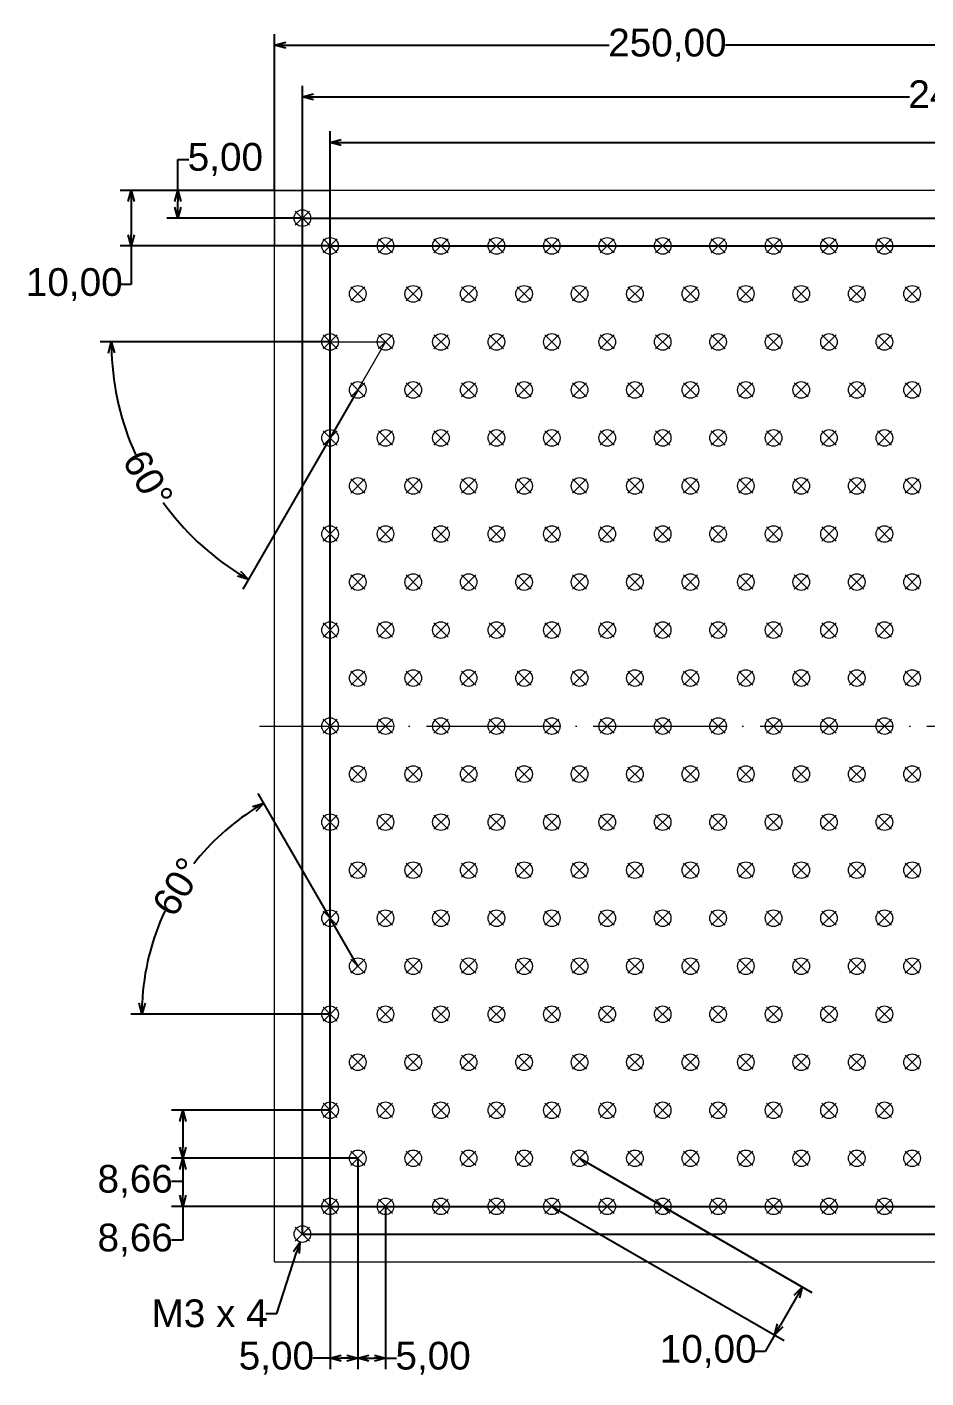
# Model space of a CAD drawing. Header units: millimetres. Extents: x -45 to 708, y -22 to 223.
# Drawn here: x -44.7 to 117.5, y -21 to 222.7 of the extents above; entities that cross this region are included whole.
import ezdxf

# ---------------------------------------------------------------- set-up
doc = ezdxf.new("R2010")
doc.units = ezdxf.units.MM
doc.header["$MEASUREMENT"] = 0
doc.linetypes.add('ACAD_ISO04W100', pattern=[30, 24, -3, 0, -3])
doc.layers.get('0').update_dxf_attribs({"lineweight": 9, "plot": 0})
doc.layers.get('Defpoints').update_dxf_attribs({"color": 255, "lineweight": 9})
for name, color, linetype, lineweight in [('dimn', 255, 'Continuous', 9), ('solid', 7, 'Continuous', 20), ('symmetric', 7, 'ACAD_ISO04W100', 9)]:
    doc.layers.add(name, color=color, linetype=linetype, lineweight=lineweight)
doc.styles.add('Annotative', font='arial.ttf')
doc.dimstyles.new('working', dxfattribs={"dimscale": 0, "dimtxt": 5, "dimasz": 2, "dimexe": 2, "dimexo": 0, "dimgap": 0.09, "dimtad": 0, "dimtoh": 1, "dimzin": 0, "dimtxsty": 'Annotative', "dimblk": 'OPEN30', "dimcen": 0, "dimclrd": 256, "dimclre": 256, "dimadec": 0, "dimazin": 0, "dimtfac": 1, "dimtofl": 0, "dimtmove": 0, "dimatfit": 3, "dimfxl": 1, "dimtolj": 1, "dimtzin": 0, "dimarcsym": 0})

# ---------------------------------------------------------------- blocks, each defined once
blk = doc.blocks.new('_Open30')
at = {"color": 0, "linetype": 'ByBlock', "lineweight": -2}
for p, q in [((-1, 0.27), (0, 0)), ((0, 0), (-1, -0.27)), ((0, 0), (-1, 0))]:
    blk.add_line(p, q, dxfattribs=at)
blk = doc.blocks.new('*D2')
at = {"layer": 'Defpoints', "color": 0, "transparency": 16777216}
for p in [(250, 219.39), (0, 193.21), (250, 193.21)]:
    blk.add_point(p, dxfattribs=at)
at = {"layer": 'dimn', "lineweight": -2, "transparency": 16777216}
for p, q in [((0, 193.21), (0, 221.39)), ((2, 219.39), (60.35, 219.39)), ((248, 219.39), (81.35, 219.39)), ((250, 193.21), (250, 221.39))]:
    blk.add_line(p, q, dxfattribs=at)
at = {"layer": 'dimn', "lineweight": -2, "transparency": 16777216, "xscale": 2, "yscale": 2, "zscale": 2, "rotation": 180}
blk.add_blockref('_Open30', (0, 219.39), dxfattribs=at)
at = {"layer": 'dimn', "lineweight": -2, "transparency": 16777216, "xscale": 2, "yscale": 2, "zscale": 2}
blk.add_blockref('_Open30', (250, 219.39), dxfattribs=at)
at = {"layer": 'dimn', "color": 0, "transparency": 16777216, "insert": (70.85, 219.39), "char_height": 5, "attachment_point": 5, "style": 'Annotative'}
blk.add_mtext('\\A1;250,00', dxfattribs=at)
blk = doc.blocks.new('*D3')
at = {"layer": 'Defpoints', "color": 0, "transparency": 16777216}
for p in [(245, 210.09), (5, 5), (245, 5)]:
    blk.add_point(p, dxfattribs=at)
at = {"layer": 'dimn', "lineweight": -2, "transparency": 16777216}
for p, q in [((5, 5), (5, 212.09)), ((245, 5), (245, 212.09)), ((7, 210.09), (114.5, 210.09)), ((243, 210.09), (135.5, 210.09))]:
    blk.add_line(p, q, dxfattribs=at)
at = {"layer": 'dimn', "lineweight": -2, "transparency": 16777216, "xscale": 2, "yscale": 2, "zscale": 2, "rotation": 180}
blk.add_blockref('_Open30', (5, 210.09), dxfattribs=at)
at = {"layer": 'dimn', "lineweight": -2, "transparency": 16777216, "xscale": 2, "yscale": 2, "zscale": 2}
blk.add_blockref('_Open30', (245, 210.09), dxfattribs=at)
at = {"layer": 'dimn', "color": 0, "transparency": 16777216, "insert": (125, 210.09), "char_height": 5, "attachment_point": 5, "style": 'Annotative'}
blk.add_mtext('\\A1;240,00', dxfattribs=at)
blk = doc.blocks.new('*D4')
at = {"layer": 'Defpoints', "color": 0, "transparency": 16777216}
for p in [(240, 201.87), (10, 10), (240, 10)]:
    blk.add_point(p, dxfattribs=at)
at = {"layer": 'dimn', "lineweight": -2, "transparency": 16777216}
for p, q in [((10, 10), (10, 203.87)), ((240, 10), (240, 203.87)), ((12, 201.87), (161.89, 201.87)), ((238, 201.87), (182.9, 201.87))]:
    blk.add_line(p, q, dxfattribs=at)
at = {"layer": 'dimn', "lineweight": -2, "transparency": 16777216, "xscale": 2, "yscale": 2, "zscale": 2, "rotation": 180}
blk.add_blockref('_Open30', (10, 201.87), dxfattribs=at)
at = {"layer": 'dimn', "lineweight": -2, "transparency": 16777216, "xscale": 2, "yscale": 2, "zscale": 2}
blk.add_blockref('_Open30', (240, 201.87), dxfattribs=at)
at = {"layer": 'dimn', "color": 0, "transparency": 16777216, "insert": (172.39, 201.87), "char_height": 5, "attachment_point": 5, "style": 'Annotative'}
blk.add_mtext('\\A1;230,00', dxfattribs=at)
blk = doc.blocks.new('*D6')
at = {"layer": 'Defpoints', "color": 0, "transparency": 16777216}
for p in [(5, 188.21), (5, 5), (268.99, 5)]:
    blk.add_point(p, dxfattribs=at)
at = {"layer": 'dimn', "lineweight": -2, "transparency": 16777216}
for p, q in [((5, 188.21), (270.99, 188.21)), ((268.99, 186.21), (268.99, 106.35)), ((268.99, 7), (268.99, 86.85)), ((5, 5), (270.99, 5))]:
    blk.add_line(p, q, dxfattribs=at)
at = {"layer": 'dimn', "lineweight": -2, "transparency": 16777216, "xscale": 2, "yscale": 2, "zscale": 2}
for p, rotation in [((268.99, 188.21), 90), ((268.99, 5), 270)]:
    blk.add_blockref('_Open30', p, dxfattribs=dict(at, rotation=rotation))
at = {"layer": 'dimn', "color": 0, "transparency": 16777216, "insert": (268.99, 96.6), "char_height": 5, "attachment_point": 5, "rotation": 90, "style": 'Annotative'}
blk.add_mtext('\\A1;183,21', dxfattribs=at)
blk = doc.blocks.new('*D7')
at = {"layer": 'Defpoints', "color": 0, "transparency": 16777216}
for p in [(10, 183.21), (10, 10), (258.62, 10)]:
    blk.add_point(p, dxfattribs=at)
at = {"layer": 'dimn', "lineweight": -2, "transparency": 16777216}
for p, q in [((10, 183.21), (260.62, 183.21)), ((258.62, 181.21), (258.62, 61.23)), ((258.62, 12), (258.62, 41.73)), ((10, 10), (260.62, 10))]:
    blk.add_line(p, q, dxfattribs=at)
at = {"layer": 'dimn', "lineweight": -2, "transparency": 16777216, "xscale": 2, "yscale": 2, "zscale": 2}
for p, rotation in [((258.62, 183.21), 90), ((258.62, 10), 270)]:
    blk.add_blockref('_Open30', p, dxfattribs=dict(at, rotation=rotation))
at = {"layer": 'dimn', "color": 0, "transparency": 16777216, "insert": (258.62, 51.48), "char_height": 5, "attachment_point": 5, "rotation": 90, "style": 'Annotative'}
blk.add_mtext('\\A1;173,21', dxfattribs=at)
blk = doc.blocks.new('*D8')
at = {"layer": 'Defpoints', "color": 0, "transparency": 16777216}
for p in [(15, 18.66), (10, 10), (15, -17.39)]:
    blk.add_point(p, dxfattribs=at)
at = {"layer": 'dimn', "lineweight": -2, "transparency": 16777216}
for p, q in [((15, 18.66), (15, -19.39)), ((10, 10), (10, -19.39)), ((10, -17.39), (6.89, -17.39)), ((13, -17.39), (12, -17.39))]:
    blk.add_line(p, q, dxfattribs=at)
at = {"layer": 'dimn', "lineweight": -2, "transparency": 16777216, "xscale": 2, "yscale": 2, "zscale": 2, "rotation": 180}
blk.add_blockref('_Open30', (10, -17.39), dxfattribs=at)
at = {"layer": 'dimn', "lineweight": -2, "transparency": 16777216, "xscale": 2, "yscale": 2, "zscale": 2}
blk.add_blockref('_Open30', (15, -17.39), dxfattribs=at)
at = {"layer": 'dimn', "color": 0, "transparency": 16777216, "insert": (0.31, -17.39), "char_height": 5, "attachment_point": 5, "style": 'Annotative'}
blk.add_mtext('\\A1;5,00', dxfattribs=at)
blk = doc.blocks.new('*D9')
at = {"layer": 'Defpoints', "color": 0, "transparency": 16777216}
for p in [(10, 27.32), (-16.58, 18.66), (15, 18.66)]:
    blk.add_point(p, dxfattribs=at)
at = {"layer": 'dimn', "lineweight": -2, "transparency": 16777216}
for p, q in [((10, 27.32), (-18.58, 27.32)), ((-16.58, 25.32), (-16.58, 20.66)), ((15, 18.66), (-18.58, 18.66)), ((-16.58, 18.66), (-16.58, 14.51)), ((-16.58, 14.51), (-18.58, 14.51))]:
    blk.add_line(p, q, dxfattribs=at)
at = {"layer": 'dimn', "lineweight": -2, "transparency": 16777216, "xscale": 2, "yscale": 2, "zscale": 2}
for p, rotation in [((-16.58, 27.32), 90), ((-16.58, 18.66), 270)]:
    blk.add_blockref('_Open30', p, dxfattribs=dict(at, rotation=rotation))
at = {"layer": 'dimn', "color": 0, "transparency": 16777216, "insert": (-25.16, 14.51), "char_height": 5, "attachment_point": 5, "style": 'Annotative'}
blk.add_mtext('\\A1;8,66', dxfattribs=at)
blk = doc.blocks.new('*D10')
at = {"layer": 'Defpoints', "color": 0, "transparency": 16777216}
for p in [(15, 18.66), (-16.58, 10), (10, 10)]:
    blk.add_point(p, dxfattribs=at)
at = {"layer": 'dimn', "lineweight": -2, "transparency": 16777216}
for p, q in [((15, 18.66), (-18.58, 18.66)), ((-16.58, 16.66), (-16.58, 12)), ((10, 10), (-18.58, 10)), ((-16.58, 10), (-16.58, 3.92)), ((-16.58, 3.92), (-18.58, 3.92))]:
    blk.add_line(p, q, dxfattribs=at)
at = {"layer": 'dimn', "lineweight": -2, "transparency": 16777216, "xscale": 2, "yscale": 2, "zscale": 2}
for p, rotation in [((-16.58, 18.66), 90), ((-16.58, 10), 270)]:
    blk.add_blockref('_Open30', p, dxfattribs=dict(at, rotation=rotation))
at = {"layer": 'dimn', "color": 0, "transparency": 16777216, "insert": (-25.16, 3.92), "char_height": 5, "attachment_point": 5, "style": 'Annotative'}
blk.add_mtext('\\A1;8,66', dxfattribs=at)
blk = doc.blocks.new('*D11')
at = {"layer": 'Defpoints', "color": 0, "transparency": 16777216}
for p in [(0, 193.21), (-17.47, 188.21), (5, 188.21)]:
    blk.add_point(p, dxfattribs=at)
at = {"layer": 'dimn', "lineweight": -2, "transparency": 16777216}
for p, q in [((-17.47, 193.21), (-17.47, 198.79)), ((-17.47, 198.79), (-15.47, 198.79)), ((0, 193.21), (-19.47, 193.21)), ((-17.47, 190.21), (-17.47, 191.21)), ((5, 188.21), (-19.47, 188.21))]:
    blk.add_line(p, q, dxfattribs=at)
at = {"layer": 'dimn', "lineweight": -2, "transparency": 16777216, "xscale": 2, "yscale": 2, "zscale": 2}
for p, rotation in [((-17.47, 193.21), 90), ((-17.47, 188.21), 270)]:
    blk.add_blockref('_Open30', p, dxfattribs=dict(at, rotation=rotation))
at = {"layer": 'dimn', "color": 0, "transparency": 16777216, "insert": (-8.89, 198.79), "char_height": 5, "attachment_point": 5, "style": 'Annotative'}
blk.add_mtext('\\A1;5,00', dxfattribs=at)
blk = doc.blocks.new('*D12')
at = {"layer": 'Defpoints', "color": 0, "transparency": 16777216}
for p in [(0, 193.21), (-25.87, 183.21), (10, 183.21)]:
    blk.add_point(p, dxfattribs=at)
at = {"layer": 'dimn', "lineweight": -2, "transparency": 16777216}
for p, q in [((0, 193.21), (-27.87, 193.21)), ((-25.87, 191.21), (-25.87, 185.21)), ((10, 183.21), (-27.87, 183.21)), ((-25.87, 183.21), (-25.87, 176.22)), ((-25.87, 176.22), (-27.87, 176.22))]:
    blk.add_line(p, q, dxfattribs=at)
at = {"layer": 'dimn', "lineweight": -2, "transparency": 16777216, "xscale": 2, "yscale": 2, "zscale": 2}
for p, rotation in [((-25.87, 193.21), 90), ((-25.87, 183.21), 270)]:
    blk.add_blockref('_Open30', p, dxfattribs=dict(at, rotation=rotation))
at = {"layer": 'dimn', "color": 0, "transparency": 16777216, "insert": (-36.15, 176.22), "char_height": 5, "attachment_point": 5, "style": 'Annotative'}
blk.add_mtext('\\A1;10,00', dxfattribs=at)
blk = doc.blocks.new('*D15')
at = {"layer": 'Defpoints', "color": 0, "transparency": 16777216}
for p in [(10, 165.88), (20, 165.88), (15, 157.22), (-26.49, 148.96)]:
    blk.add_point(p, dxfattribs=at)
at = {"layer": 'dimn', "lineweight": -2, "transparency": 16777216}
for p, q in [((10, 165.88), (-31.47, 165.88)), ((15, 157.22), (-5.74, 121.31))]:
    blk.add_line(p, q, dxfattribs=at)
for start, end in [(182.3164, 204.1901), (215.8099, 237.6836)]:
    blk.add_arc((20, 165.88), 49.47, start, end, dxfattribs=at)
at = {"layer": 'dimn', "lineweight": -2, "transparency": 16777216, "xscale": 2, "yscale": 2, "zscale": 2}
for p, rotation in [((-29.47, 165.88), 91.15817771114187), ((-4.74, 123.04), 328.8418222888679)]:
    blk.add_blockref('_Open30', p, dxfattribs=dict(at, rotation=rotation))
at = {"layer": 'dimn', "color": 0, "transparency": 16777216, "insert": (-22.85, 141.15), "char_height": 5, "attachment_point": 5, "rotation": 300, "style": 'Annotative'}
blk.add_mtext('\\A1;60°', dxfattribs=at)
blk = doc.blocks.new('*D17')
at = {"layer": 'Defpoints', "color": 0, "transparency": 16777216}
for p in [(5.46, 6.43), (4.54, 3.57)]:
    blk.add_point(p, dxfattribs=at)
at = {"layer": 'dimn', "lineweight": -2, "transparency": 16777216}
for p, q in [((0.41, -9.32), (3.93, 1.67)), ((-1.59, -9.32), (0.41, -9.32))]:
    blk.add_line(p, q, dxfattribs=at)
at = {"layer": 'dimn', "lineweight": -2, "transparency": 16777216, "xscale": 2, "yscale": 2, "zscale": 2, "rotation": 72.24500581941503}
blk.add_blockref('_Open30', (4.54, 3.57), dxfattribs=at)
at = {"layer": 'dimn', "color": 0, "transparency": 16777216, "insert": (-11.73, -9.32), "char_height": 5, "attachment_point": 5, "style": 'Annotative'}
blk.add_mtext('\\A1;M3 x 4', dxfattribs=at)
blk = doc.blocks.new('*D18')
at = {"layer": 'Defpoints', "color": 0, "transparency": 16777216}
for p in [(15, 18.66), (20, 10), (20, -17.39)]:
    blk.add_point(p, dxfattribs=at)
at = {"layer": 'dimn', "lineweight": -2, "transparency": 16777216}
for p, q in [((15, 18.66), (15, -19.39)), ((20, 10), (20, -19.39)), ((17, -17.39), (18, -17.39)), ((20, -17.39), (22, -17.39))]:
    blk.add_line(p, q, dxfattribs=at)
at = {"layer": 'dimn', "lineweight": -2, "transparency": 16777216, "xscale": 2, "yscale": 2, "zscale": 2, "rotation": 180}
blk.add_blockref('_Open30', (15, -17.39), dxfattribs=at)
at = {"layer": 'dimn', "lineweight": -2, "transparency": 16777216, "xscale": 2, "yscale": 2, "zscale": 2}
blk.add_blockref('_Open30', (20, -17.39), dxfattribs=at)
at = {"layer": 'dimn', "color": 0, "transparency": 16777216, "insert": (28.58, -17.39), "char_height": 5, "attachment_point": 5, "style": 'Annotative'}
blk.add_mtext('\\A1;5,00', dxfattribs=at)
blk = doc.blocks.new('*D19')
at = {"layer": 'Defpoints', "color": 0, "transparency": 16777216}
for p in [(55, 18.66), (50, 10), (95.19, -4.55)]:
    blk.add_point(p, dxfattribs=at)
at = {"layer": 'dimn', "lineweight": -2, "transparency": 16777216}
for p, q in [((55, 18.66), (96.93, -5.55)), ((50, 10), (91.93, -14.21)), ((94.19, -6.28), (91.19, -11.47)), ((90.19, -13.21), (88.49, -16.16)), ((88.49, -16.16), (86.49, -16.16))]:
    blk.add_line(p, q, dxfattribs=at)
at = {"layer": 'dimn', "lineweight": -2, "transparency": 16777216, "xscale": 2, "yscale": 2, "zscale": 2}
for p, rotation in [((95.19, -4.55), 60.00000000000082), ((90.19, -13.21), 240.0000000000009)]:
    blk.add_blockref('_Open30', p, dxfattribs=dict(at, rotation=rotation))
at = {"layer": 'dimn', "color": 0, "transparency": 16777216, "insert": (78.21, -16.16), "char_height": 5, "attachment_point": 5, "style": 'Annotative'}
blk.add_mtext('\\A1;10,00', dxfattribs=at)
blk = doc.blocks.new('*D22')
at = {"layer": 'Defpoints', "color": 0, "transparency": 16777216}
for p in [(-21.3, 59.67), (15, 53.3), (10, 44.64), (20, 44.64)]:
    blk.add_point(p, dxfattribs=at)
at = {"layer": 'dimn', "lineweight": -2, "transparency": 16777216}
for p, q in [((15, 53.3), (-2.98, 84.44)), ((10, 44.64), (-25.95, 44.64))]:
    blk.add_line(p, q, dxfattribs=at)
for start, end in [(122.6073, 141.9185), (155.0035, 177.3927)]:
    blk.add_arc((20, 44.64), 43.95, start, end, dxfattribs=at)
at = {"layer": 'dimn', "lineweight": -2, "transparency": 16777216, "xscale": 2, "yscale": 2, "zscale": 2}
for p, rotation in [((-1.98, 82.71), 31.30364996249895), ((-23.95, 44.64), 268.6963500375002)]:
    blk.add_blockref('_Open30', p, dxfattribs=dict(at, rotation=rotation))
at = {"layer": 'dimn', "color": 0, "transparency": 16777216, "insert": (-17.46, 67.63), "char_height": 5, "attachment_point": 5, "rotation": 58.461, "style": 'Annotative'}
blk.add_mtext('\\A1;60°', dxfattribs=at)

msp = doc.modelspace()

# ---------------------------------------------------------------- linework, layer by layer
at = {"layer": 'dimn'}
for p, q in [((0, 193.205), (0, 188.205)), ((0, 188.205), (0, 193.205)), ((0, 188.205), (0, 183.205)), ((0, 183.205), (0, 188.205)), ((6.273, 189.478), (3.727, 186.932)), ((6.273, 186.932), (3.727, 189.478)), ((11.273, 184.478), (8.727, 181.932)), ((11.273, 181.932), (8.727, 184.478)), ((21.273, 184.478), (18.727, 181.932)), ((21.273, 181.932), (18.727, 184.478)), ((31.273, 184.478), (28.727, 181.932)), ((31.273, 181.932), (28.727, 184.478)), ((41.273, 184.478), (38.727, 181.932)), ((41.273, 181.932), (38.727, 184.478)), ((51.273, 184.478), (48.727, 181.932)), ((51.273, 181.932), (48.727, 184.478)), ((61.273, 184.478), (58.727, 181.932)), ((61.273, 181.932), (58.727, 184.478)), ((71.273, 184.478), (68.727, 181.932)), ((71.273, 181.932), (68.727, 184.478)), ((81.273, 184.478), (78.727, 181.932)), ((81.273, 181.932), (78.727, 184.478)), ((91.273, 184.478), (88.727, 181.932)), ((91.273, 181.932), (88.727, 184.478)), ((101.273, 184.478), (98.727, 181.932)), ((101.273, 181.932), (98.727, 184.478)), ((111.273, 184.478), (108.727, 181.932)), ((111.273, 181.932), (108.727, 184.478)), ((16.273, 175.818), (13.727, 173.272)), ((16.273, 173.272), (13.727, 175.818)), ((26.273, 175.818), (23.727, 173.272)), ((26.273, 173.272), (23.727, 175.818)), ((36.273, 175.818), (33.727, 173.272)), ((36.273, 173.272), (33.727, 175.818)), ((46.273, 175.818), (43.727, 173.272)), ((46.273, 173.272), (43.727, 175.818)), ((56.273, 175.818), (53.727, 173.272)), ((56.273, 173.272), (53.727, 175.818)), ((66.273, 175.818), (63.727, 173.272)), ((66.273, 173.272), (63.727, 175.818)), ((76.273, 175.818), (73.727, 173.272)), ((76.273, 173.272), (73.727, 175.818)), ((86.273, 175.818), (83.727, 173.272)), ((86.273, 173.272), (83.727, 175.818)), ((96.273, 175.818), (93.727, 173.272)), ((96.273, 173.272), (93.727, 175.818)), ((106.273, 175.818), (103.727, 173.272)), ((106.273, 173.272), (103.727, 175.818)), ((116.273, 175.818), (113.727, 173.272)), ((116.273, 173.272), (113.727, 175.818)), ((11.273, 167.157), (8.727, 164.612)), ((11.273, 164.612), (8.727, 167.157)), ((10, 165.885), (20, 165.885)), ((20, 165.885), (15, 157.224)), ((21.273, 167.157), (18.727, 164.612)), ((21.273, 164.612), (18.727, 167.157)), ((31.273, 167.157), (28.727, 164.612)), ((31.273, 164.612), (28.727, 167.157)), ((41.273, 167.157), (38.727, 164.612)), ((41.273, 164.612), (38.727, 167.157)), ((51.273, 167.157), (48.727, 164.612)), ((51.273, 164.612), (48.727, 167.157)), ((61.273, 167.157), (58.727, 164.612)), ((61.273, 164.612), (58.727, 167.157)), ((71.273, 167.157), (68.727, 164.612)), ((71.273, 164.612), (68.727, 167.157)), ((81.273, 167.157), (78.727, 164.612)), ((81.273, 164.612), (78.727, 167.157)), ((91.273, 167.157), (88.727, 164.612)), ((91.273, 164.612), (88.727, 167.157)), ((101.273, 167.157), (98.727, 164.612)), ((101.273, 164.612), (98.727, 167.157)), ((111.273, 167.157), (108.727, 164.612)), ((111.273, 164.612), (108.727, 167.157)), ((16.273, 158.497), (13.727, 155.952)), ((16.273, 155.952), (13.727, 158.497)), ((26.273, 158.497), (23.727, 155.952)), ((26.273, 155.952), (23.727, 158.497)), ((36.273, 158.497), (33.727, 155.952)), ((36.273, 155.952), (33.727, 158.497)), ((46.273, 158.497), (43.727, 155.952)), ((46.273, 155.952), (43.727, 158.497)), ((56.273, 158.497), (53.727, 155.952)), ((56.273, 155.952), (53.727, 158.497)), ((66.273, 158.497), (63.727, 155.952)), ((66.273, 155.952), (63.727, 158.497)), ((76.273, 158.497), (73.727, 155.952)), ((76.273, 155.952), (73.727, 158.497)), ((86.273, 158.497), (83.727, 155.952)), ((86.273, 155.952), (83.727, 158.497)), ((96.273, 158.497), (93.727, 155.952)), ((96.273, 155.952), (93.727, 158.497)), ((106.273, 158.497), (103.727, 155.952)), ((106.273, 155.952), (103.727, 158.497)), ((116.273, 158.497), (113.727, 155.952)), ((116.273, 155.952), (113.727, 158.497)), ((11.273, 149.837), (8.727, 147.291)), ((11.273, 147.291), (8.727, 149.837)), ((21.273, 149.837), (18.727, 147.291)), ((21.273, 147.291), (18.727, 149.837)), ((31.273, 149.837), (28.727, 147.291)), ((31.273, 147.291), (28.727, 149.837)), ((41.273, 149.837), (38.727, 147.291)), ((41.273, 147.291), (38.727, 149.837)), ((51.273, 149.837), (48.727, 147.291)), ((51.273, 147.291), (48.727, 149.837)), ((61.273, 149.837), (58.727, 147.291)), ((61.273, 147.291), (58.727, 149.837)), ((71.273, 149.837), (68.727, 147.291)), ((71.273, 147.291), (68.727, 149.837)), ((81.273, 149.837), (78.727, 147.291)), ((81.273, 147.291), (78.727, 149.837)), ((91.273, 149.837), (88.727, 147.291)), ((91.273, 147.291), (88.727, 149.837)), ((101.273, 149.837), (98.727, 147.291)), ((101.273, 147.291), (98.727, 149.837)), ((111.273, 149.837), (108.727, 147.291)), ((111.273, 147.291), (108.727, 149.837)), ((16.273, 141.177), (13.727, 138.631)), ((16.273, 138.631), (13.727, 141.177)), ((26.273, 141.177), (23.727, 138.631)), ((26.273, 138.631), (23.727, 141.177)), ((36.273, 141.177), (33.727, 138.631)), ((36.273, 138.631), (33.727, 141.177)), ((46.273, 141.177), (43.727, 138.631)), ((46.273, 138.631), (43.727, 141.177)), ((56.273, 141.177), (53.727, 138.631)), ((56.273, 138.631), (53.727, 141.177)), ((66.273, 141.177), (63.727, 138.631)), ((66.273, 138.631), (63.727, 141.177)), ((76.273, 141.177), (73.727, 138.631)), ((76.273, 138.631), (73.727, 141.177)), ((86.273, 141.177), (83.727, 138.631)), ((86.273, 138.631), (83.727, 141.177)), ((96.273, 141.177), (93.727, 138.631)), ((96.273, 138.631), (93.727, 141.177)), ((106.273, 141.177), (103.727, 138.631)), ((106.273, 138.631), (103.727, 141.177)), ((116.273, 141.177), (113.727, 138.631)), ((116.273, 138.631), (113.727, 141.177)), ((11.273, 132.516), (8.727, 129.971)), ((11.273, 129.971), (8.727, 132.516)), ((21.273, 132.516), (18.727, 129.971)), ((21.273, 129.971), (18.727, 132.516)), ((31.273, 132.516), (28.727, 129.971)), ((31.273, 129.971), (28.727, 132.516)), ((41.273, 132.516), (38.727, 129.971)), ((41.273, 129.971), (38.727, 132.516)), ((51.273, 132.516), (48.727, 129.971)), ((51.273, 129.971), (48.727, 132.516)), ((61.273, 132.516), (58.727, 129.971)), ((61.273, 129.971), (58.727, 132.516)), ((71.273, 132.516), (68.727, 129.971)), ((71.273, 129.971), (68.727, 132.516)), ((81.273, 132.516), (78.727, 129.971)), ((81.273, 129.971), (78.727, 132.516)), ((91.273, 132.516), (88.727, 129.971)), ((91.273, 129.971), (88.727, 132.516)), ((101.273, 132.516), (98.727, 129.971)), ((101.273, 129.971), (98.727, 132.516)), ((111.273, 132.516), (108.727, 129.971)), ((111.273, 129.971), (108.727, 132.516)), ((16.273, 123.856), (13.727, 121.311)), ((16.273, 121.311), (13.727, 123.856)), ((26.273, 123.856), (23.727, 121.311)), ((26.273, 121.311), (23.727, 123.856)), ((36.273, 123.856), (33.727, 121.311)), ((36.273, 121.311), (33.727, 123.856)), ((46.273, 123.856), (43.727, 121.311)), ((46.273, 121.311), (43.727, 123.856)), ((56.273, 123.856), (53.727, 121.311)), ((56.273, 121.311), (53.727, 123.856)), ((66.273, 123.856), (63.727, 121.311)), ((66.273, 121.311), (63.727, 123.856)), ((76.273, 123.856), (73.727, 121.311)), ((76.273, 121.311), (73.727, 123.856)), ((86.273, 123.856), (83.727, 121.311)), ((86.273, 121.311), (83.727, 123.856)), ((96.273, 123.856), (93.727, 121.311)), ((96.273, 121.311), (93.727, 123.856)), ((106.273, 123.856), (103.727, 121.311)), ((106.273, 121.311), (103.727, 123.856)), ((116.273, 123.856), (113.727, 121.311)), ((116.273, 121.311), (113.727, 123.856)), ((11.273, 115.196), (8.727, 112.65)), ((11.273, 112.65), (8.727, 115.196)), ((21.273, 115.196), (18.727, 112.65)), ((21.273, 112.65), (18.727, 115.196)), ((31.273, 115.196), (28.727, 112.65)), ((31.273, 112.65), (28.727, 115.196)), ((41.273, 115.196), (38.727, 112.65)), ((41.273, 112.65), (38.727, 115.196)), ((51.273, 115.196), (48.727, 112.65)), ((51.273, 112.65), (48.727, 115.196)), ((61.273, 115.196), (58.727, 112.65)), ((61.273, 112.65), (58.727, 115.196)), ((71.273, 115.196), (68.727, 112.65)), ((71.273, 112.65), (68.727, 115.196)), ((81.273, 115.196), (78.727, 112.65)), ((81.273, 112.65), (78.727, 115.196)), ((91.273, 115.196), (88.727, 112.65)), ((91.273, 112.65), (88.727, 115.196)), ((101.273, 115.196), (98.727, 112.65)), ((101.273, 112.65), (98.727, 115.196)), ((111.273, 115.196), (108.727, 112.65)), ((111.273, 112.65), (108.727, 115.196)), ((16.273, 106.536), (13.727, 103.99)), ((16.273, 103.99), (13.727, 106.536)), ((26.273, 106.536), (23.727, 103.99)), ((26.273, 103.99), (23.727, 106.536)), ((36.273, 106.536), (33.727, 103.99)), ((36.273, 103.99), (33.727, 106.536)), ((46.273, 106.536), (43.727, 103.99)), ((46.273, 103.99), (43.727, 106.536)), ((56.273, 106.536), (53.727, 103.99)), ((56.273, 103.99), (53.727, 106.536)), ((66.273, 106.536), (63.727, 103.99)), ((66.273, 103.99), (63.727, 106.536)), ((76.273, 106.536), (73.727, 103.99)), ((76.273, 103.99), (73.727, 106.536)), ((86.273, 106.536), (83.727, 103.99)), ((86.273, 103.99), (83.727, 106.536)), ((96.273, 106.536), (93.727, 103.99)), ((96.273, 103.99), (93.727, 106.536)), ((106.273, 106.536), (103.727, 103.99)), ((106.273, 103.99), (103.727, 106.536)), ((116.273, 106.536), (113.727, 103.99)), ((116.273, 103.99), (113.727, 106.536)), ((11.273, 97.875), (8.727, 95.33)), ((11.273, 95.33), (8.727, 97.875)), ((21.273, 97.875), (18.727, 95.33)), ((21.273, 95.33), (18.727, 97.875)), ((31.273, 97.875), (28.727, 95.33)), ((31.273, 95.33), (28.727, 97.875)), ((41.273, 97.875), (38.727, 95.33)), ((41.273, 95.33), (38.727, 97.875)), ((51.273, 97.875), (48.727, 95.33)), ((51.273, 95.33), (48.727, 97.875)), ((61.273, 97.875), (58.727, 95.33)), ((61.273, 95.33), (58.727, 97.875)), ((71.273, 97.875), (68.727, 95.33)), ((71.273, 95.33), (68.727, 97.875)), ((81.273, 97.875), (78.727, 95.33)), ((81.273, 95.33), (78.727, 97.875)), ((91.273, 97.875), (88.727, 95.33)), ((91.273, 95.33), (88.727, 97.875)), ((101.273, 97.875), (98.727, 95.33)), ((101.273, 95.33), (98.727, 97.875)), ((111.273, 97.875), (108.727, 95.33)), ((111.273, 95.33), (108.727, 97.875)), ((16.273, 86.669), (13.727, 89.215)), ((16.273, 89.215), (13.727, 86.669)), ((26.273, 86.669), (23.727, 89.215)), ((26.273, 89.215), (23.727, 86.669)), ((36.273, 86.669), (33.727, 89.215)), ((36.273, 89.215), (33.727, 86.669)), ((46.273, 86.669), (43.727, 89.215)), ((46.273, 89.215), (43.727, 86.669)), ((56.273, 86.669), (53.727, 89.215)), ((56.273, 89.215), (53.727, 86.669)), ((66.273, 86.669), (63.727, 89.215)), ((66.273, 89.215), (63.727, 86.669)), ((76.273, 86.669), (73.727, 89.215)), ((76.273, 89.215), (73.727, 86.669)), ((86.273, 86.669), (83.727, 89.215)), ((86.273, 89.215), (83.727, 86.669)), ((96.273, 86.669), (93.727, 89.215)), ((96.273, 89.215), (93.727, 86.669)), ((106.273, 86.669), (103.727, 89.215)), ((106.273, 89.215), (103.727, 86.669)), ((116.273, 86.669), (113.727, 89.215)), ((116.273, 89.215), (113.727, 86.669)), ((11.273, 78.009), (8.727, 80.555)), ((11.273, 80.555), (8.727, 78.009)), ((21.273, 78.009), (18.727, 80.555)), ((21.273, 80.555), (18.727, 78.009)), ((31.273, 78.009), (28.727, 80.555)), ((31.273, 80.555), (28.727, 78.009)), ((41.273, 78.009), (38.727, 80.555)), ((41.273, 80.555), (38.727, 78.009)), ((51.273, 78.009), (48.727, 80.555)), ((51.273, 80.555), (48.727, 78.009)), ((61.273, 78.009), (58.727, 80.555)), ((61.273, 80.555), (58.727, 78.009)), ((71.273, 78.009), (68.727, 80.555)), ((71.273, 80.555), (68.727, 78.009)), ((81.273, 78.009), (78.727, 80.555)), ((81.273, 80.555), (78.727, 78.009)), ((91.273, 78.009), (88.727, 80.555)), ((91.273, 80.555), (88.727, 78.009)), ((101.273, 78.009), (98.727, 80.555)), ((101.273, 80.555), (98.727, 78.009)), ((111.273, 78.009), (108.727, 80.555)), ((111.273, 80.555), (108.727, 78.009)), ((16.273, 69.349), (13.727, 71.895)), ((16.273, 71.895), (13.727, 69.349)), ((26.273, 69.349), (23.727, 71.895)), ((26.273, 71.895), (23.727, 69.349)), ((36.273, 69.349), (33.727, 71.895)), ((36.273, 71.895), (33.727, 69.349)), ((46.273, 69.349), (43.727, 71.895)), ((46.273, 71.895), (43.727, 69.349)), ((56.273, 69.349), (53.727, 71.895)), ((56.273, 71.895), (53.727, 69.349)), ((66.273, 69.349), (63.727, 71.895)), ((66.273, 71.895), (63.727, 69.349)), ((76.273, 69.349), (73.727, 71.895)), ((76.273, 71.895), (73.727, 69.349)), ((86.273, 69.349), (83.727, 71.895)), ((86.273, 71.895), (83.727, 69.349)), ((96.273, 69.349), (93.727, 71.895)), ((96.273, 71.895), (93.727, 69.349)), ((106.273, 69.349), (103.727, 71.895)), ((106.273, 71.895), (103.727, 69.349)), ((116.273, 69.349), (113.727, 71.895)), ((116.273, 71.895), (113.727, 69.349)), ((11.273, 60.689), (8.727, 63.234)), ((11.273, 63.234), (8.727, 60.689)), ((21.273, 60.689), (18.727, 63.234)), ((21.273, 63.234), (18.727, 60.689)), ((31.273, 60.689), (28.727, 63.234)), ((31.273, 63.234), (28.727, 60.689)), ((41.273, 60.689), (38.727, 63.234)), ((41.273, 63.234), (38.727, 60.689)), ((51.273, 60.689), (48.727, 63.234)), ((51.273, 63.234), (48.727, 60.689)), ((61.273, 60.689), (58.727, 63.234)), ((61.273, 63.234), (58.727, 60.689)), ((71.273, 60.689), (68.727, 63.234)), ((71.273, 63.234), (68.727, 60.689)), ((81.273, 60.689), (78.727, 63.234)), ((81.273, 63.234), (78.727, 60.689)), ((91.273, 60.689), (88.727, 63.234)), ((91.273, 63.234), (88.727, 60.689)), ((101.273, 60.689), (98.727, 63.234)), ((101.273, 63.234), (98.727, 60.689)), ((111.273, 60.689), (108.727, 63.234)), ((111.273, 63.234), (108.727, 60.689)), ((16.273, 52.028), (13.727, 54.574)), ((16.273, 54.574), (13.727, 52.028)), ((26.273, 52.028), (23.727, 54.574)), ((26.273, 54.574), (23.727, 52.028)), ((36.273, 52.028), (33.727, 54.574)), ((36.273, 54.574), (33.727, 52.028)), ((46.273, 52.028), (43.727, 54.574)), ((46.273, 54.574), (43.727, 52.028)), ((56.273, 52.028), (53.727, 54.574)), ((56.273, 54.574), (53.727, 52.028)), ((66.273, 52.028), (63.727, 54.574)), ((66.273, 54.574), (63.727, 52.028)), ((76.273, 52.028), (73.727, 54.574)), ((76.273, 54.574), (73.727, 52.028)), ((86.273, 52.028), (83.727, 54.574)), ((86.273, 54.574), (83.727, 52.028)), ((96.273, 52.028), (93.727, 54.574)), ((96.273, 54.574), (93.727, 52.028)), ((106.273, 52.028), (103.727, 54.574)), ((106.273, 54.574), (103.727, 52.028)), ((116.273, 52.028), (113.727, 54.574)), ((116.273, 54.574), (113.727, 52.028)), ((11.273, 43.368), (8.727, 45.914)), ((11.273, 45.914), (8.727, 43.368)), ((21.273, 43.368), (18.727, 45.914)), ((21.273, 45.914), (18.727, 43.368)), ((31.273, 43.368), (28.727, 45.914)), ((31.273, 45.914), (28.727, 43.368)), ((41.273, 43.368), (38.727, 45.914)), ((41.273, 45.914), (38.727, 43.368)), ((51.273, 43.368), (48.727, 45.914)), ((51.273, 45.914), (48.727, 43.368)), ((61.273, 43.368), (58.727, 45.914)), ((61.273, 45.914), (58.727, 43.368)), ((71.273, 43.368), (68.727, 45.914)), ((71.273, 45.914), (68.727, 43.368)), ((81.273, 43.368), (78.727, 45.914)), ((81.273, 45.914), (78.727, 43.368)), ((91.273, 43.368), (88.727, 45.914)), ((91.273, 45.914), (88.727, 43.368)), ((101.273, 43.368), (98.727, 45.914)), ((101.273, 45.914), (98.727, 43.368)), ((111.273, 43.368), (108.727, 45.914)), ((111.273, 45.914), (108.727, 43.368)), ((16.273, 34.708), (13.727, 37.254)), ((16.273, 37.254), (13.727, 34.708)), ((26.273, 34.708), (23.727, 37.254)), ((26.273, 37.254), (23.727, 34.708)), ((36.273, 34.708), (33.727, 37.254)), ((36.273, 37.254), (33.727, 34.708)), ((46.273, 34.708), (43.727, 37.254)), ((46.273, 37.254), (43.727, 34.708)), ((56.273, 34.708), (53.727, 37.254)), ((56.273, 37.254), (53.727, 34.708)), ((66.273, 34.708), (63.727, 37.254)), ((66.273, 37.254), (63.727, 34.708)), ((76.273, 34.708), (73.727, 37.254)), ((76.273, 37.254), (73.727, 34.708)), ((86.273, 34.708), (83.727, 37.254)), ((86.273, 37.254), (83.727, 34.708)), ((96.273, 34.708), (93.727, 37.254)), ((96.273, 37.254), (93.727, 34.708)), ((106.273, 34.708), (103.727, 37.254)), ((106.273, 37.254), (103.727, 34.708)), ((116.273, 34.708), (113.727, 37.254)), ((116.273, 37.254), (113.727, 34.708)), ((11.273, 26.048), (8.727, 28.593)), ((11.273, 28.593), (8.727, 26.048)), ((21.273, 26.048), (18.727, 28.593)), ((21.273, 28.593), (18.727, 26.048)), ((31.273, 26.048), (28.727, 28.593)), ((31.273, 28.593), (28.727, 26.048)), ((41.273, 26.048), (38.727, 28.593)), ((41.273, 28.593), (38.727, 26.048)), ((51.273, 26.048), (48.727, 28.593)), ((51.273, 28.593), (48.727, 26.048)), ((61.273, 26.048), (58.727, 28.593)), ((61.273, 28.593), (58.727, 26.048)), ((71.273, 26.048), (68.727, 28.593)), ((71.273, 28.593), (68.727, 26.048)), ((81.273, 26.048), (78.727, 28.593)), ((81.273, 28.593), (78.727, 26.048)), ((91.273, 26.048), (88.727, 28.593)), ((91.273, 28.593), (88.727, 26.048)), ((101.273, 26.048), (98.727, 28.593)), ((101.273, 28.593), (98.727, 26.048)), ((111.273, 26.048), (108.727, 28.593)), ((111.273, 28.593), (108.727, 26.048)), ((16.273, 17.387), (13.727, 19.933)), ((16.273, 19.933), (13.727, 17.387)), ((26.273, 17.387), (23.727, 19.933)), ((26.273, 19.933), (23.727, 17.387)), ((36.273, 17.387), (33.727, 19.933)), ((36.273, 19.933), (33.727, 17.387)), ((46.273, 17.387), (43.727, 19.933)), ((46.273, 19.933), (43.727, 17.387)), ((56.273, 17.387), (53.727, 19.933)), ((56.273, 19.933), (53.727, 17.387)), ((66.273, 17.387), (63.727, 19.933)), ((66.273, 19.933), (63.727, 17.387)), ((76.273, 17.387), (73.727, 19.933)), ((76.273, 19.933), (73.727, 17.387)), ((86.273, 17.387), (83.727, 19.933)), ((86.273, 19.933), (83.727, 17.387)), ((96.273, 17.387), (93.727, 19.933)), ((96.273, 19.933), (93.727, 17.387)), ((106.273, 17.387), (103.727, 19.933)), ((106.273, 19.933), (103.727, 17.387)), ((116.273, 17.387), (113.727, 19.933)), ((116.273, 19.933), (113.727, 17.387)), ((11.273, 8.727), (8.727, 11.273)), ((11.273, 11.273), (8.727, 8.727)), ((21.273, 8.727), (18.727, 11.273)), ((21.273, 11.273), (18.727, 8.727)), ((31.273, 8.727), (28.727, 11.273)), ((31.273, 11.273), (28.727, 8.727)), ((41.273, 8.727), (38.727, 11.273)), ((41.273, 11.273), (38.727, 8.727)), ((51.273, 8.727), (48.727, 11.273)), ((51.273, 11.273), (48.727, 8.727)), ((61.273, 8.727), (58.727, 11.273)), ((61.273, 11.273), (58.727, 8.727)), ((71.273, 8.727), (68.727, 11.273)), ((71.273, 11.273), (68.727, 8.727)), ((81.273, 8.727), (78.727, 11.273)), ((81.273, 11.273), (78.727, 8.727)), ((91.273, 8.727), (88.727, 11.273)), ((91.273, 11.273), (88.727, 8.727)), ((101.273, 8.727), (98.727, 11.273)), ((101.273, 11.273), (98.727, 8.727)), ((111.273, 8.727), (108.727, 11.273)), ((111.273, 11.273), (108.727, 8.727)), ((6.273, 3.727), (3.727, 6.273)), ((6.273, 6.273), (3.727, 3.727))]:
    msp.add_line(p, q, dxfattribs=at)
at = {"layer": 'solid'}
for p, q in [((250, 193.205), (0, 193.205)), ((0, 96.603), (0, 193.205)), ((0, 193.205), (10, 193.205)), ((0, 193.205), (5, 193.205)), ((0, 0), (0, 96.603)), ((0, 0), (250, 0))]:
    msp.add_line(p, q, dxfattribs=at)
for centre in [(5, 188.205), (10, 183.205), (20, 183.205), (30, 183.205), (40, 183.205), (50, 183.205), (60, 183.205), (70, 183.205), (80, 183.205), (90, 183.205), (100, 183.205), (110, 183.205), (15, 174.545), (25, 174.545), (35, 174.545), (45, 174.545), (55, 174.545), (65, 174.545), (75, 174.545), (85, 174.545), (95, 174.545), (105, 174.545), (115, 174.545), (10, 165.885), (20, 165.885), (30, 165.885), (40, 165.885), (50, 165.885), (60, 165.885), (70, 165.885), (80, 165.885), (90, 165.885), (100, 165.885), (110, 165.885), (15, 157.224), (25, 157.224), (35, 157.224), (45, 157.224), (55, 157.224), (65, 157.224), (75, 157.224), (85, 157.224), (95, 157.224), (105, 157.224), (115, 157.224), (10, 148.564), (20, 148.564), (30, 148.564), (40, 148.564), (50, 148.564), (60, 148.564), (70, 148.564), (80, 148.564), (90, 148.564), (100, 148.564), (110, 148.564), (15, 139.904), (25, 139.904), (35, 139.904), (45, 139.904), (55, 139.904), (65, 139.904), (75, 139.904), (85, 139.904), (95, 139.904), (105, 139.904), (115, 139.904), (10, 131.244), (20, 131.244), (30, 131.244), (40, 131.244), (50, 131.244), (60, 131.244), (70, 131.244), (80, 131.244), (90, 131.244), (100, 131.244), (110, 131.244), (15, 122.583), (25, 122.583), (35, 122.583), (45, 122.583), (55, 122.583), (65, 122.583), (75, 122.583), (85, 122.583), (95, 122.583), (105, 122.583), (115, 122.583), (10, 113.923), (20, 113.923), (30, 113.923), (40, 113.923), (50, 113.923), (60, 113.923), (70, 113.923), (80, 113.923), (90, 113.923), (100, 113.923), (110, 113.923), (15, 105.263), (25, 105.263), (35, 105.263), (45, 105.263), (55, 105.263), (65, 105.263), (75, 105.263), (85, 105.263), (95, 105.263), (105, 105.263), (115, 105.263), (10, 96.603), (20, 96.603), (30, 96.603), (40, 96.603), (50, 96.603), (60, 96.603), (70, 96.603), (80, 96.603), (90, 96.603), (100, 96.603), (110, 96.603), (15, 87.942), (25, 87.942), (35, 87.942), (45, 87.942), (55, 87.942), (65, 87.942), (75, 87.942), (85, 87.942), (95, 87.942), (105, 87.942), (115, 87.942), (10, 79.282), (20, 79.282), (30, 79.282), (40, 79.282), (50, 79.282), (60, 79.282), (70, 79.282), (80, 79.282), (90, 79.282), (100, 79.282), (110, 79.282), (15, 70.622), (25, 70.622), (35, 70.622), (45, 70.622), (55, 70.622), (65, 70.622), (75, 70.622), (85, 70.622), (95, 70.622), (105, 70.622), (115, 70.622), (10, 61.962), (20, 61.962), (30, 61.962), (40, 61.962), (50, 61.962), (60, 61.962), (70, 61.962), (80, 61.962), (90, 61.962), (100, 61.962), (110, 61.962), (15, 53.301), (25, 53.301), (35, 53.301), (45, 53.301), (55, 53.301), (65, 53.301), (75, 53.301), (85, 53.301), (95, 53.301), (105, 53.301), (115, 53.301), (10, 44.641), (20, 44.641), (30, 44.641), (40, 44.641), (50, 44.641), (60, 44.641), (70, 44.641), (80, 44.641), (90, 44.641), (100, 44.641), (110, 44.641), (15, 35.981), (25, 35.981), (35, 35.981), (45, 35.981), (55, 35.981), (65, 35.981), (75, 35.981), (85, 35.981), (95, 35.981), (105, 35.981), (115, 35.981), (10, 27.321), (20, 27.321), (30, 27.321), (40, 27.321), (50, 27.321), (60, 27.321), (70, 27.321), (80, 27.321), (90, 27.321), (100, 27.321), (110, 27.321), (15, 18.66), (25, 18.66), (35, 18.66), (45, 18.66), (55, 18.66), (65, 18.66), (75, 18.66), (85, 18.66), (95, 18.66), (105, 18.66), (115, 18.66), (10, 10), (20, 10), (30, 10), (40, 10), (50, 10), (60, 10), (70, 10), (80, 10), (90, 10), (100, 10), (110, 10), (5, 5)]:
    msp.add_circle(centre, 1.5, dxfattribs=at)
at = {"layer": 'symmetric'}
msp.add_line((-2.727, 96.603), (254.128, 96.603), dxfattribs=at)

# ---------------------------------------------------------------- dimensions: what is measured, and where the dimension line sits
at = {"layer": 'dimn'}
dim = msp.add_linear_dim(base=(250, 219.388), p1=(0, 193.205), p2=(250, 193.205), dimstyle='working', dxfattribs=at)
dim.commit()
dim.dimension.update_dxf_attribs({"geometry": '*D2', "text_midpoint": (70.852, 219.388), "dimtype": 160})
for base, p1, p2, picture, middle in [((245, 210.09), (5, 5), (245, 5), '*D3', (125, 210.09)), ((240, 201.866), (10, 10), (240, 10), '*D4', (172.393, 201.866)), ((15, -17.393), (10, 10), (15, 18.66), '*D8', (0.311, -17.393))]:
    dim = msp.add_linear_dim(base=base, p1=p1, p2=p2, dimstyle='working', override={"dimscale": 1}, dxfattribs=at)
    dim.commit()
    dim.dimension.update_dxf_attribs({"geometry": picture, "text_midpoint": middle, "dimtype": 160})
for base, p1, p2, angle, picture, middle, dimtype in [((-17.467, 188.205), (0, 193.205), (5, 188.205), 90, '*D11', (-8.891, 198.789), 160), ((-25.872, 183.205), (0, 193.205), (10, 183.205), 90, '*D12', (-36.154, 176.218), 160), ((268.9943, 5), (5, 188.2051), (5, 5), 90, '*D6', (268.9943, 96.6025), 160), ((258.6191, 10), (10, 183.2051), (10, 10), 90, '*D7', (258.6191, 51.4802), 160), ((-16.578, 18.66), (10, 27.321), (15, 18.66), 90, '*D9', (-25.164, 14.509), 160), ((-16.578, 10), (15, 18.66), (10, 10), 90, '*D10', (-25.164, 3.919), 160), ((95.194, -4.546), (50, 10), (55, 18.66), 60, '*D19', (78.208, -16.158), 161)]:
    dim = msp.add_linear_dim(base=base, p1=p1, p2=p2, angle=angle, dimstyle='working', override={"dimscale": 1}, dxfattribs=at)
    dim.commit()
    dim.dimension.update_dxf_attribs({"geometry": picture, "text_midpoint": middle, "dimtype": dimtype})
dim = msp.add_angular_dim_3p(base=(-26.49, 148.963), center=(20, 165.885), p1=(10, 165.885), p2=(15, 157.224), dimstyle='working', override={"dimscale": 1}, dxfattribs=at)
dim.commit()
dim.dimension.update_dxf_attribs({"geometry": '*D15', "text_midpoint": (-22.846, 141.148)})
dim = msp.add_angular_dim_3p(base=(-21.303, 59.674), center=(20, 44.641), p1=(10, 44.641), p2=(15, 53.301), dimstyle='working', override={"dimscale": 1}, dxfattribs=at)
dim.commit()
dim.dimension.update_dxf_attribs({"geometry": '*D22', "text_midpoint": (-17.461, 67.632), "dimtype": 165})
dim = msp.add_linear_dim(base=(20, -17.393), p1=(15, 18.66), p2=(20, 10), dimstyle='working', override={"dimscale": 1}, dxfattribs=at)
dim.commit()
dim.dimension.update_dxf_attribs({"geometry": '*D18', "text_midpoint": (28.575, -17.393)})
dim = msp.add_diameter_dim_2p(p1=(5.457, 6.429), p2=(4.543, 3.571), text='M3 x 4', dimstyle='working', override={"dimscale": 1}, dxfattribs=at)
dim.commit()
dim.dimension.update_dxf_attribs({"geometry": '*D17', "text_midpoint": (-11.728, -9.32), "dimtype": 163})

doc.saveas('drawing.dxf')
